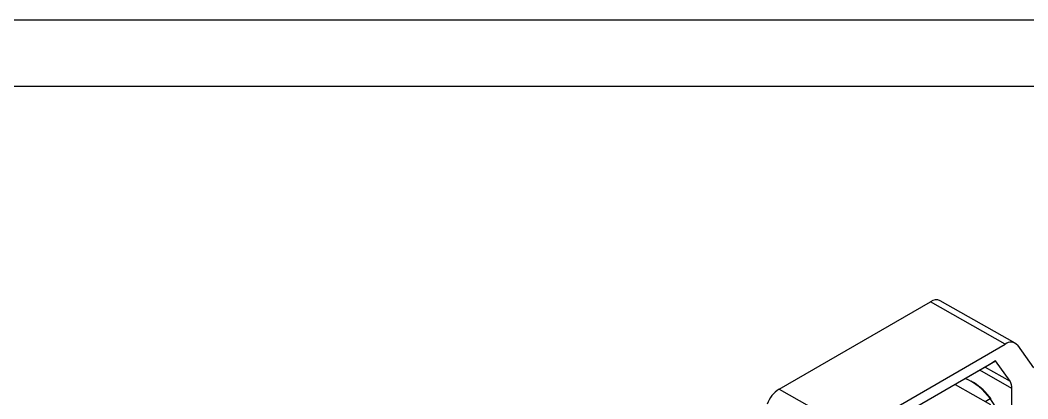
# Model space of a CAD drawing. Header units: millimetres. Extents: x 940 to 1780, y -29 to 565.
# Drawn here: x 1456.2 to 1608.4, y 508.2 to 565.3 of the extents above; entities that cross this region are included whole.
import ezdxf

# ---------------------------------------------------------------- set-up
doc = ezdxf.new("R2010")
doc.units = ezdxf.units.MM
for name, color, linetype in [('1轮廓实线层', 7, 'Continuous'), ('2细线层', 4, 'Continuous'), ('图框层', 7, 'Continuous')]:
    doc.layers.add(name, color=color, linetype=linetype)

# ---------------------------------------------------------------- blocks, each defined once
blk = doc.blocks.new('ZwmFrameMain_A3^_^无分区图框^_^landscape')
at = {"layer": '1轮廓实线层'}
blk.add_line((390, 287), (0, 287), dxfattribs=at)
at = {"layer": '2细线层'}
blk.add_line((395, 292), (-25, 292), dxfattribs=at)

msp = doc.modelspace()

# ---------------------------------------------------------------- linework, layer by layer
at = {"color": 7, "linetype": 'Continuous', "lineweight": 25}
for p, q in [((1570.807, 509.659), (1593.646, 522.844)), ((1604.959, 516.434), (1593.646, 522.844)), ((1606.457, 516.583), (1595.144, 522.993)), ((1582.12, 503.25), (1604.959, 516.434)), ((1606.806, 516.264), (1609.213, 512.871)), ((1602.601, 513.379), (1583.605, 502.413)), ((1583.628, 502.472), (1603.478, 513.931)), ((1603.478, 513.931), (1602.601, 513.379)), ((1605.678, 510.83), (1603.478, 513.931)), ((1597.373, 510.361), (1602.714, 507.335)), ((1600.151, 510.623), (1599.798, 510.827)), ((1570.807, 509.659), (1582.12, 503.25)), ((1606.036, 501.81), (1605.972, 509.764)), ((1602.819, 508.181), (1602.656, 508.211))]:
    msp.add_line(p, q, dxfattribs=at)
at = {"color": 8, "linetype": 'Continuous', "lineweight": 25}
for p, q in [((1601.897, 512.972), (1605.678, 510.83)), ((1605.972, 509.764), (1601.11, 512.518)), ((1601.919, 507.786), (1602.656, 508.211))]:
    msp.add_line(p, q, dxfattribs=at)
at = {"color": 7, "linetype": 'Continuous', "lineweight": 25}
for centre, radius, start, end in [((1594.526, 521.602), 1.522, 66.04519, 125.3336), ((1605.795, 515.401), 1.329, 40.48938, 128.99896), ((1595.348, 503.041), 8.952, 35.27552, 66.51385), ((1595.341, 502.689), 9.279, 36.2923, 58.76941), ((1604.108, 509.824), 1.864, 358.15956, 32.67322), ((1573.267, 505.824), 4.557, 122.66768, 160.18164), ((1593.005, 500.773), 12.185, 11.56065, 37.62166)]:
    msp.add_arc(centre, radius, start, end, dxfattribs=at)

# ---------------------------------------------------------------- block references
at = {"layer": '图框层', "xscale": 2, "yscale": 2, "zscale": 2}
msp.add_blockref('ZwmFrameMain_A3^_^无分区图框^_^landscape', (989.892, -18.661), dxfattribs=at)

doc.saveas('drawing.dxf')
